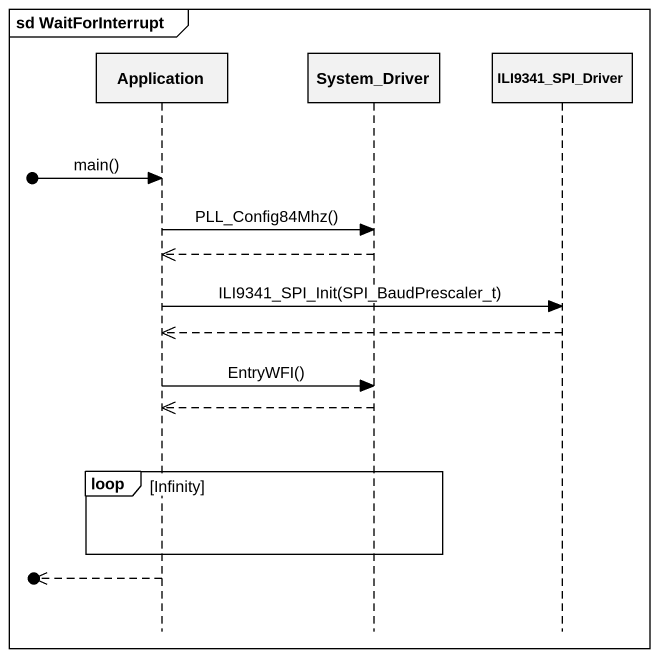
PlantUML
@startuml
mainframe sd WaitForInterrupt
hide footbox
participant Application
participant System_Driver
participant ILI9341_SPI_Driver

[o-> Application : main()
Application -> System_Driver : PLL_Config84Mhz()
System_Driver -->> Application
Application -> ILI9341_SPI_Driver : ILI9341_SPI_Init(SPI_BaudPrescaler_t)
ILI9341_SPI_Driver -->> Application
Application -> System_Driver : EntryWFI()
System_Driver -->> Application
loop Infinity
end
[o<<-- Application
@enduml
